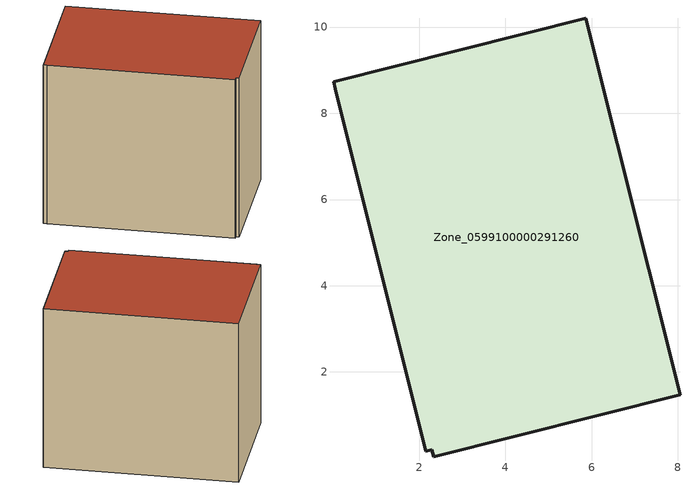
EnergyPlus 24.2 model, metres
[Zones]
Zone_0599100000291260
 floor ground (C_G): 2.3,0.19 2.15,0.16 0.06,8.57 0.01,8.73 5.86,10.2 8.05,1.47 2.34,0.04 z0
 wall outside (C_F): 5.86,10.2 0.01,8.73 0.06,8.57 2.15,0.16 2.3,0.19 2.34,0.04 8.05,1.47 5.86,10.2 z0:8.05
 roof outside (C_R): 2.15,0.16 2.3,0.19 2.34,0.04 8.05,1.47 5.86,10.2 0.01,8.73 0.06,8.57 z8.05
[BUILDING]
Pand.0599100000291260: North Axis=0; Terrain=City; Loads Convergence Tolerance Value=0.04; Temperature Convergence Tolerance Value=0.4; Solar Distribution=FullExterior; Maximum Number of Warmup Days=25; Minimum Number of Warmup Days=1
[Site:Location]
Rotterdam.The.Hague.AP_ZH_NLD Design_Conditions: Latitude=51.96; Longitude=4.45; Time Zone=1; Elevation=-4.5
[SITE:GROUNDTEMPERATURE:BUILDINGSURFACE]
18, 18, 18, 18, 18, 18, 18, 18, 18, 18, 18, 18
[MATERIAL] Thermal Absorptance=0.9; Solar Absorptance=0.7; Visible Absorptance=0.7
Name | Roughness | Thickness | Conductivity | Density | Specific Heat
G.TC.1965-1974 | MediumSmooth | 0.15 | 0.882353 | 540 | 1210
F.TC.1965-1974 | Rough | 0.3 | 0.697674 | 1920 | 840
R.TC.1965-1974 | MediumRough | 0.2 | 0.232558 | 1500 | 1000
[CONSTRUCTION]
C_G: G.TC.1965-1974
C_F: F.TC.1965-1974
C_R: R.TC.1965-1974
[ZONE]
Zone_0599100000291260: Type=1; Multiplier=1; Ceiling Height=Autocalculate; Volume=Autocalculate; Floor Area=autocalculate; Part of Total Floor Area=Yes
[ZONEINFILTRATION:DESIGNFLOWRATE]
Infil_Zone_0599100000291260: Zone or ZoneList or Space or SpaceList=Zone_0599100000291260; Schedule=AlwaysOn; Design Flow Rate Calculation Method=Flow/Area; Flow Rate per Floor Area=0.003; Constant Term Coefficient=1; Temperature Term Coefficient=0; Velocity Term Coefficient=0; Velocity Squared Term Coefficient=0
[HVACTEMPLATE:ZONE:IDEALLOADSAIRSYSTEM]
Zone_0599100000291260: Maximum Heating Supply Air Temperature=50; Minimum Cooling Supply Air Temperature=13; Maximum Heating Supply Air Humidity Ratio=0.0156; Minimum Cooling Supply Air Humidity Ratio=0.0077; Heating Limit=NoLimit; Cooling Limit=NoLimit; Dehumidification Control Type=ConstantSensibleHeatRatio; Cooling Sensible Heat Ratio=0.7; Dehumidification Setpoint=60; Humidification Control Type=None; Humidification Setpoint=30; Outdoor Air Method=None; Outdoor Air Flow Rate per Person=0.00944; Outdoor Air Flow Rate per Zone Floor Area=0; Outdoor Air Flow Rate per Zone=0; Demand Controlled Ventilation Type=None; Outdoor Air Economizer Type=NoEconomizer; Heat Recovery Type=None; Sensible Heat Recovery Effectiveness=0.7; Latent Heat Recovery Effectiveness=0.65
[ZONECONTROL:THERMOSTAT]
ThermostatControl_Zone_0599100000291260: Zone or ZoneList=Zone_0599100000291260; Control Type Schedule=DualSetpointControlType; Control 1=Thermostat_Zone_0599100000291260; Temperature Difference Between Cutout And Setpoint=0
[THERMOSTATSETPOINT:DUALSETPOINT]
Thermostat_Zone_0599100000291260: Heating Setpoint Temperature Schedule=HeatingSetpoint_Zone_0599100000291260; Cooling Setpoint Temperature Schedule=CoolingSetpoint_Zone_0599100000291260
[SCHEDULE:COMPACT]
HeatingSetpoint_Zone_0599100000291260: Through: 12/31, For: AllDays, Until: 24:00, 21
CoolingSetpoint_Zone_0599100000291260: Through: 12/31, For: AllDays, Until: 24:00, 24
DualSetpointControlType: Through: 12/31, For: AllDays, Until: 24:00, 4
AlwaysOn: Through: 12/31, For: AllDays, Until: 24:00, 1
